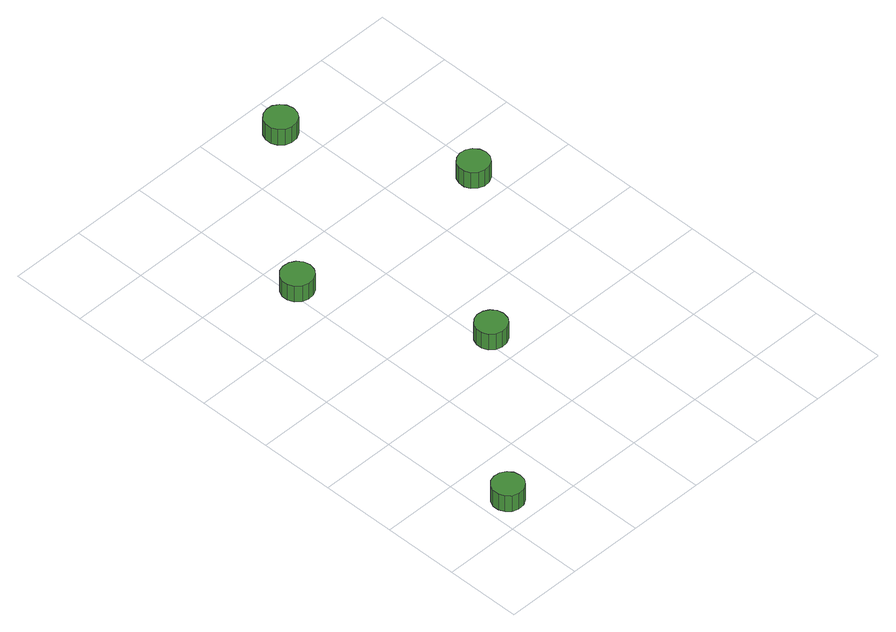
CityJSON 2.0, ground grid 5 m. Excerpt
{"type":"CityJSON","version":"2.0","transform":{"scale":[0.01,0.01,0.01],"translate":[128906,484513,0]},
"CityObjects":{
"tree1":{"type":"SolitaryVegetationObject","attributes":{"function":"something"},"geometry":[{"type":"MultiSurface","lod":"1","boundaries":[[[0,1,2,3,4,5,6,7,8,9,10,11,12,13,14]],[[15,16,17,18,19,20,21,22,23,24,25,26,27,28,29]],[[0,29,28,1]],[[1,28,27,2]],[[2,27,26,3]],[[3,26,25,4]],[[4,25,24,5]],[[5,24,23,6]],[[6,23,22,7]],[[7,22,21,8]],[[8,21,20,9]],[[9,20,19,10]],[[10,19,18,11]],[[11,18,17,12]],[[12,17,16,13]],[[13,16,15,14]],[[14,15,29,0]]]}]},
"tree2":{"type":"SolitaryVegetationObject","attributes":{"function":"something"},"geometry":[{"type":"MultiSurface","lod":"1","boundaries":[[[30,31,32,33,34,35,36,37,38,39,40,41,42,43,44]],[[45,46,47,48,49,50,51,52,53,54,55,56,57,58,59]],[[30,59,58,31]],[[31,58,57,32]],[[32,57,56,33]],[[33,56,55,34]],[[34,55,54,35]],[[35,54,53,36]],[[36,53,52,37]],[[37,52,51,38]],[[38,51,50,39]],[[39,50,49,40]],[[40,49,48,41]],[[41,48,47,42]],[[42,47,46,43]],[[43,46,45,44]],[[44,45,59,30]]]}]},
"tree3":{"type":"SolitaryVegetationObject","attributes":{"function":"something"},"geometry":[{"type":"MultiSurface","lod":"1","boundaries":[[[60,61,62,63,64,65,66,67,68,69,70,71,72,73,74]],[[75,76,77,78,79,80,81,82,83,84,85,86,87,88,89]],[[60,89,88,61]],[[61,88,87,62]],[[62,87,86,63]],[[63,86,85,64]],[[64,85,84,65]],[[65,84,83,66]],[[66,83,82,67]],[[67,82,81,68]],[[68,81,80,69]],[[69,80,79,70]],[[70,79,78,71]],[[71,78,77,72]],[[72,77,76,73]],[[73,76,75,74]],[[74,75,89,60]]]}]},
"tree4":{"type":"SolitaryVegetationObject","attributes":{"function":"something"},"geometry":[{"type":"MultiSurface","lod":"1","boundaries":[[[90,91,92,93,94,95,96,97,98,99,100,101,102,103,104]],[[105,106,107,108,109,110,111,112,113,114,115,116,117,118,119]],[[90,119,118,91]],[[91,118,117,92]],[[92,117,116,93]],[[93,116,115,94]],[[94,115,114,95]],[[95,114,113,96]],[[96,113,112,97]],[[97,112,111,98]],[[98,111,110,99]],[[99,110,109,100]],[[100,109,108,101]],[[101,108,107,102]],[[102,107,106,103]],[[103,106,105,104]],[[104,105,119,90]]]}]},
"tree5":{"type":"SolitaryVegetationObject","attributes":{"function":"something"},"geometry":[{"type":"MultiSurface","lod":"1","boundaries":[[[120,121,122,123,124,125,126,127,128,129,130,131,132,133,134]],[[135,136,137,138,139,140,141,142,143,144,145,146,147,148,149]],[[120,149,148,121]],[[121,148,147,122]],[[122,147,146,123]],[[123,146,145,124]],[[124,145,144,125]],[[125,144,143,126]],[[126,143,142,127]],[[127,142,141,128]],[[128,141,140,129]],[[129,140,139,130]],[[130,139,138,131]],[[131,138,137,132]],[[132,137,136,133]],[[133,136,135,134]],[[134,135,149,120]]]}]}
},
"vertices":[
[253,187,179],[245,229,179],[220,263,179],[183,285,179],[140,289,179],[100,276,179],[68,247,179],[51,208,179],[51,166,179],[68,127,179],[100,98,179],[140,85,179],[183,89,179],[220,111,179],[245,145,179],[245,145,54],[220,111,54],[183,89,54],[140,85,54],[100,98,54],[68,127,54],[51,166,54],[51,208,54],[68,247,54],[100,276,54],[140,289,54],[183,285,54],[220,263,54],[245,229,54],[253,187,54],
[656,2277,170],[647,2320,170],[621,2355,170],[583,2377,170],[539,2381,170],[498,2368,170],[465,2339,170],[447,2299,170],[447,2255,170],[465,2215,170],[498,2185,170],[539,2172,170],[583,2177,170],[621,2198,170],[647,2234,170],[647,2234,45],[621,2198,45],[583,2177,45],[539,2172,45],[498,2185,45],[465,2215,45],[447,2255,45],[447,2299,45],[465,2339,45],[498,2368,45],[539,2381,45],[583,2377,45],[621,2355,45],[647,2320,45],[656,2277,45],
[1145,1195,176],[1136,1237,176],[1111,1271,176],[1074,1292,176],[1031,1297,176],[991,1284,176],[959,1255,176],[942,1216,176],[942,1174,176],[959,1135,176],[991,1106,176],[1031,1093,176],[1074,1097,176],[1111,1119,176],[1136,1153,176],[1136,1153,51],[1111,1119,51],[1074,1097,51],[1031,1093,51],[991,1106,51],[959,1135,51],[942,1174,51],[942,1216,51],[959,1255,51],[991,1284,51],[1031,1297,51],[1074,1292,51],[1111,1271,51],[1136,1237,51],[1145,1195,51],
[1513,3251,173],[1503,3294,173],[1478,3330,173],[1440,3352,173],[1396,3356,173],[1355,3343,173],[1322,3313,173],[1304,3273,173],[1304,3229,173],[1322,3189,173],[1355,3160,173],[1396,3147,173],[1440,3151,173],[1478,3173,173],[1503,3208,173],[1503,3208,48],[1478,3173,48],[1440,3151,48],[1396,3147,48],[1355,3160,48],[1322,3189,48],[1304,3229,48],[1304,3273,48],[1322,3313,48],[1355,3343,48],[1396,3356,48],[1440,3352,48],[1478,3330,48],[1503,3294,48],[1513,3251,48],
[2029,2203,175],[2020,2244,175],[1995,2279,175],[1958,2300,175],[1916,2305,175],[1875,2291,175],[1843,2263,175],[1826,2224,175],[1826,2181,175],[1843,2142,175],[1875,2114,175],[1916,2101,175],[1958,2105,175],[1995,2126,175],[2020,2161,175],[2020,2161,50],[1995,2126,50],[1958,2105,50],[1916,2101,50],[1875,2114,50],[1843,2142,50],[1826,2181,50],[1826,2224,50],[1843,2263,50],[1875,2291,50],[1916,2305,50],[1958,2300,50],[1995,2279,50],[2020,2244,50],[2029,2203,50]
]}
